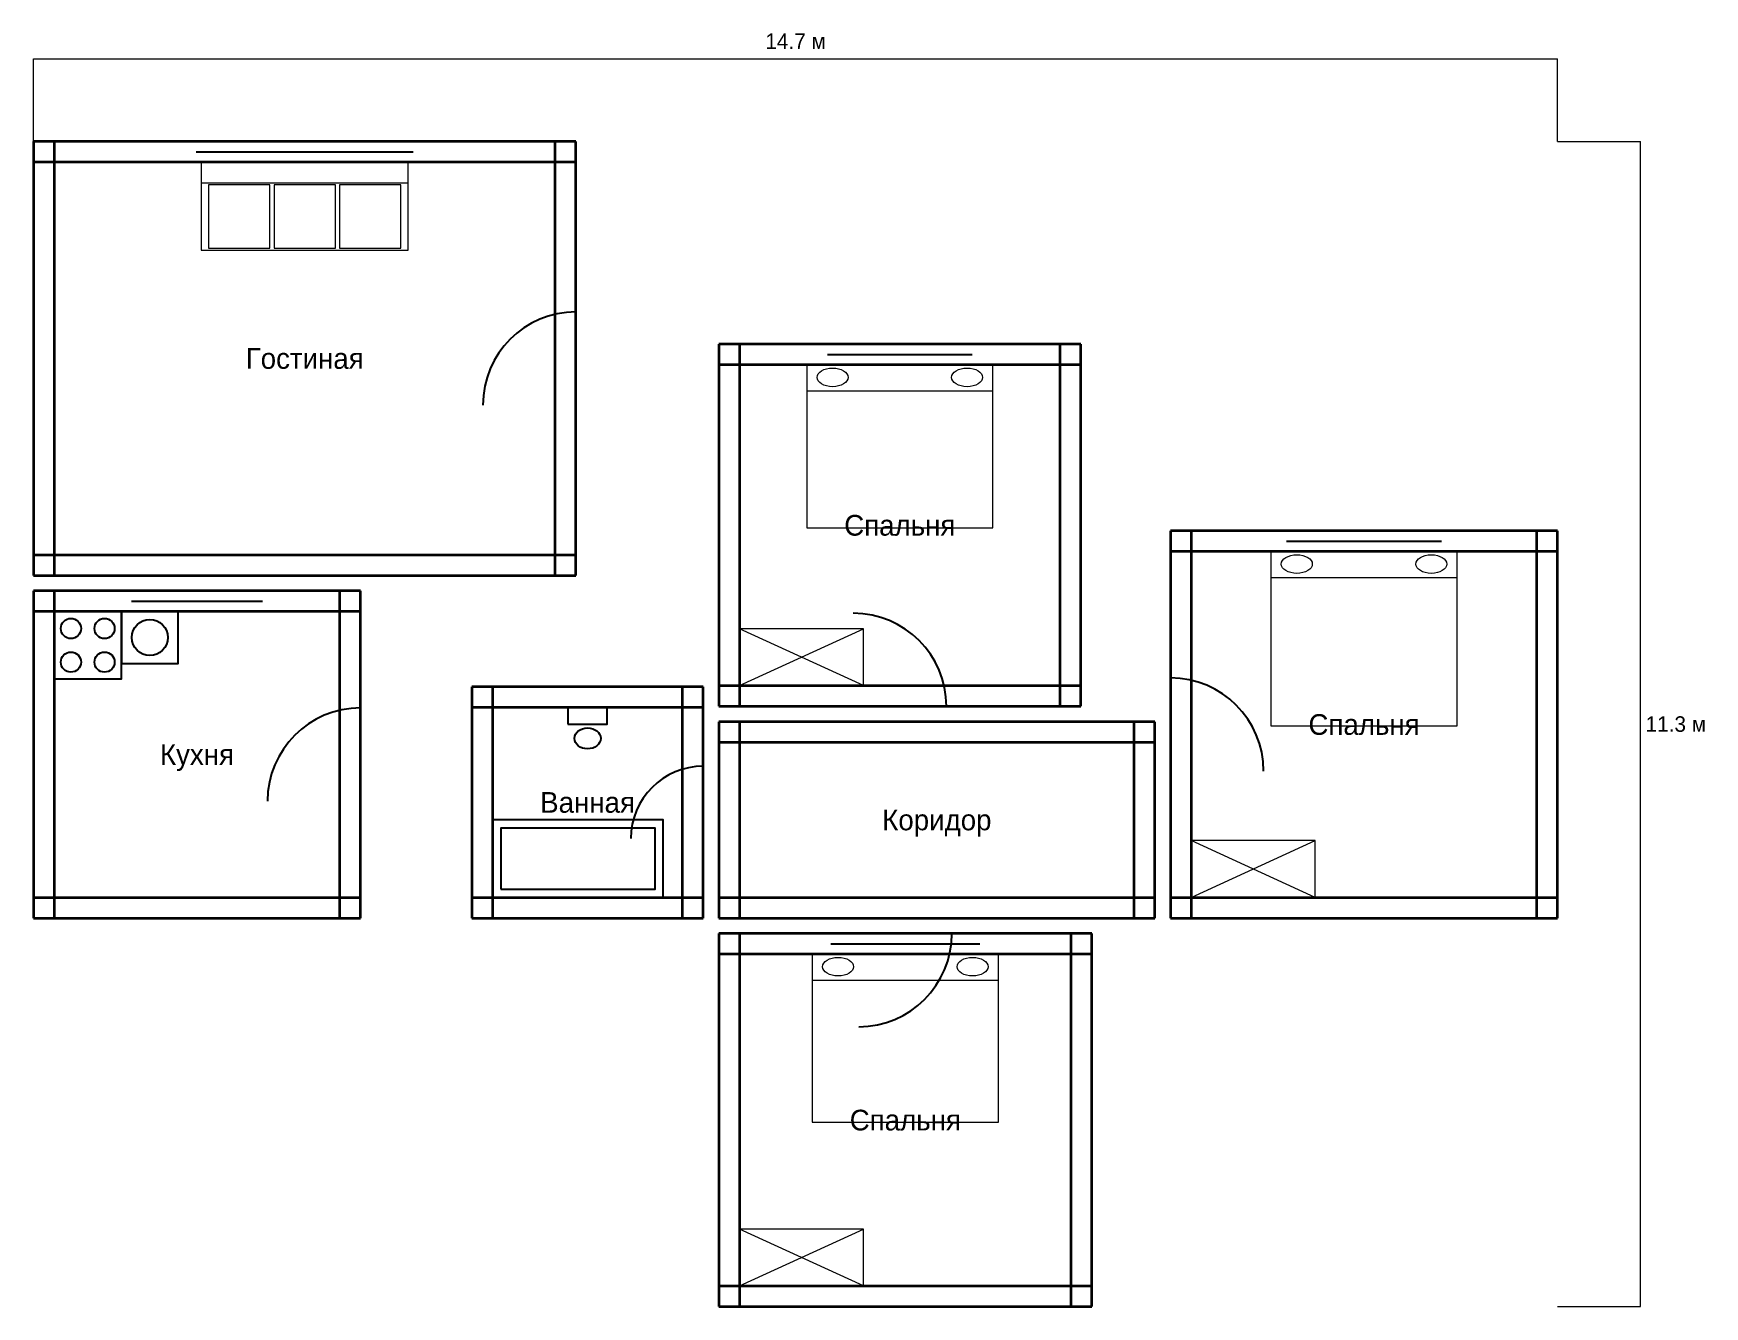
# Model space of a CAD drawing. Header units: metres. Extents: x 0 to 1615, y 0 to 1231.
import ezdxf
from ezdxf.enums import TextEntityAlignment as Align

# ---------------------------------------------------------------- set-up
doc = ezdxf.new("R2010")
doc.units = ezdxf.units.M
for name, color, linetype, lineweight in [('Двери', 7, 'Continuous', 25), ('Мебель', 7, 'Continuous', 18), ('Окна', 7, 'Continuous', 25), ('Размеры', 1, 'Continuous', 13), ('Стены', 7, 'Continuous', 35), ('Текст', 7, 'Continuous', 13)]:
    doc.layers.add(name, color=color, linetype=linetype, lineweight=lineweight)

msp = doc.modelspace()

# ---------------------------------------------------------------- linework, layer by layer
at = {"layer": 'Двери'}
for p, q in [((524.4, 871.55), (524.4, 961.55)), ((1099, 517.7), (1099, 607.7)), ((316.2, 488.7), (316.2, 578.7)), ((792.4, 580.3), (882.4, 580.3)), ((647.4, 452.4), (647.4, 522.4)), ((797.7, 360.6), (887.7, 360.6))]:
    msp.add_line(p, q, dxfattribs=at)
for centre, radius, start, end in [((524.4, 871.55), 90, 90, 180), ((792.4, 580.3), 90, 0, 90), ((1099, 517.7), 90, 0, 90), ((316.2, 488.7), 90, 90, 180), ((647.4, 452.4), 70, 90, 180), ((797.7, 360.6), 90, 270, 360)]:
    msp.add_arc(centre, radius, start, end, dxfattribs=at)
at = {"layer": 'Мебель'}
for p, q in [((162.2, 1086.3), (362.2, 1086.3)), ((747.4, 885.3), (927.4, 885.3)), ((1196.1, 704.8), (1376.1, 704.8)), ((682.4, 600.3), (802.4, 655.3)), ((802.4, 600.3), (682.4, 655.3)), ((1119, 395.6), (1239, 450.6)), ((1239, 395.6), (1119, 450.6)), ((752.7, 315.6), (932.7, 315.6)), ((682.4, 20), (802.4, 75)), ((802.4, 20), (682.4, 75))]:
    msp.add_line(p, q, dxfattribs=at)
for points in [[(162.2, 1021.3), (362.2, 1021.3), (362.2, 1106.3), (162.2, 1106.3), (162.2, 1021.3)], [(169.2, 1023.3), (228.53, 1023.3), (228.53, 1084.3), (169.2, 1084.3), (169.2, 1023.3)], [(232.53, 1023.3), (291.87, 1023.3), (291.87, 1084.3), (232.53, 1084.3), (232.53, 1023.3)], [(295.87, 1023.3), (355.2, 1023.3), (355.2, 1084.3), (295.87, 1084.3), (295.87, 1023.3)], [(747.4, 752.8), (927.4, 752.8), (927.4, 910.3), (747.4, 910.3), (747.4, 752.8)], [(1196.1, 561.41), (1376.1, 561.41), (1376.1, 729.8), (1196.1, 729.8), (1196.1, 561.41)], [(682.4, 600.3), (802.4, 600.3), (802.4, 655.3), (682.4, 655.3), (682.4, 600.3)], [(1119, 395.6), (1239, 395.6), (1239, 450.6), (1119, 450.6), (1119, 395.6)], [(752.7, 178.33), (932.7, 178.33), (932.7, 340.6), (752.7, 340.6), (752.7, 178.33)], [(682.4, 20), (802.4, 20), (802.4, 75), (682.4, 75), (682.4, 20)]]:
    msp.add_lwpolyline(points, dxfattribs=at)
for centre in [(772.4, 898.3), (902.4, 898.3), (1221.1, 717.8), (1351.1, 717.8), (777.7, 328.6), (907.7, 328.6)]:
    msp.add_ellipse(centre, major_axis=(15, 0), ratio=0.6, dxfattribs=at)
at = {"layer": 'Окна'}
for p, q in [((157.32, 1126.3), (367.08, 1126.3)), ((157.32, 1116.3), (367.08, 1116.3)), ((157.32, 1106.3), (367.08, 1106.3)), ((767.4, 930.3), (907.4, 930.3)), ((767.4, 920.3), (907.4, 920.3)), ((767.4, 910.3), (907.4, 910.3)), ((1211.26, 749.8), (1360.94, 749.8)), ((1211.26, 739.8), (1360.94, 739.8)), ((1211.26, 729.8), (1360.94, 729.8)), ((94.86, 691.8), (221.34, 691.8)), ((94.86, 681.8), (221.34, 681.8)), ((94.86, 671.8), (221.34, 671.8)), ((770.58, 360.6), (914.82, 360.6)), ((770.58, 350.6), (914.82, 350.6)), ((770.58, 340.6), (914.82, 340.6))]:
    msp.add_line(p, q, dxfattribs=at)
at = {"layer": 'Размеры', "color": 1}
for p, q in [((0, 1206.3), (1473.2, 1206.3)), ((0, 1126.3), (0, 1206.3)), ((1473.2, 1126.3), (1473.2, 1206.3)), ((1473.2, 1126.3), (1553.2, 1126.3)), ((1553.2, 0), (1553.2, 1126.3)), ((1473.2, 0), (1553.2, 0))]:
    msp.add_line(p, q, dxfattribs=at)
at = {"layer": 'Сантехника'}
for points in [[(20, 606.8), (85, 606.8), (85, 671.8), (20, 671.8), (20, 606.8)], [(85, 621.8), (140, 621.8), (140, 671.8), (85, 671.8), (85, 621.8)], [(516.6, 563.1), (554.6, 563.1), (554.6, 579.2), (516.6, 579.2), (516.6, 563.1)], [(443.8, 395.6), (608.8, 395.6), (608.8, 470.6), (443.8, 470.6), (443.8, 395.6)], [(451.8, 403.6), (600.8, 403.6), (600.8, 462.6), (451.8, 462.6), (451.8, 403.6)]]:
    msp.add_lwpolyline(points, dxfattribs=at)
for centre, radius in [((36.25, 655.55), 9.75), ((68.75, 655.55), 9.75), ((112.5, 646.8), 17.5), ((36.25, 623.05), 9.75), ((68.75, 623.05), 9.75)]:
    msp.add_circle(centre, radius, dxfattribs=at)
msp.add_ellipse((535.6, 549.3), major_axis=(12.67, 0), ratio=0.8, dxfattribs=at)
at = {"layer": 'Стены'}
for p, q in [((524.4, 1126.3), (0, 1126.3)), ((0, 1126.3), (0, 706.8)), ((20, 1126.3), (20, 706.8)), ((504.4, 706.8), (504.4, 1126.3)), ((524.4, 706.8), (524.4, 1126.3)), ((524.4, 1106.3), (0, 1106.3)), ((1012.4, 930.3), (662.4, 930.3)), ((662.4, 930.3), (662.4, 580.3)), ((682.4, 930.3), (682.4, 580.3)), ((992.4, 580.3), (992.4, 930.3)), ((1012.4, 580.3), (1012.4, 930.3)), ((1012.4, 910.3), (662.4, 910.3)), ((1473.2, 749.8), (1099, 749.8)), ((1099, 749.8), (1099, 375.6)), ((1119, 749.8), (1119, 375.6)), ((1453.2, 375.6), (1453.2, 749.8)), ((1473.2, 375.6), (1473.2, 749.8)), ((1473.2, 729.8), (1099, 729.8)), ((0, 726.8), (524.4, 726.8)), ((0, 706.8), (524.4, 706.8)), ((316.2, 691.8), (0, 691.8)), ((0, 691.8), (0, 375.6)), ((20, 691.8), (20, 375.6)), ((296.2, 375.6), (296.2, 691.8)), ((316.2, 375.6), (316.2, 691.8)), ((316.2, 671.8), (0, 671.8)), ((647.4, 599.2), (423.8, 599.2)), ((423.8, 599.2), (423.8, 375.6)), ((443.8, 599.2), (443.8, 375.6)), ((627.4, 375.6), (627.4, 599.2)), ((647.4, 375.6), (647.4, 599.2)), ((662.4, 600.3), (1012.4, 600.3)), ((647.4, 579.2), (423.8, 579.2)), ((662.4, 580.3), (1012.4, 580.3)), ((1084, 565.3), (662.4, 565.3)), ((662.4, 565.3), (662.4, 375.6)), ((682.4, 565.3), (682.4, 375.6)), ((1064, 375.6), (1064, 565.3)), ((1084, 375.6), (1084, 565.3)), ((1084, 545.3), (662.4, 545.3)), ((0, 395.6), (316.2, 395.6)), ((423.8, 395.6), (647.4, 395.6)), ((662.4, 395.6), (1084, 395.6)), ((1099, 395.6), (1473.2, 395.6)), ((0, 375.6), (316.2, 375.6)), ((423.8, 375.6), (647.4, 375.6)), ((662.4, 375.6), (1084, 375.6)), ((1099, 375.6), (1473.2, 375.6)), ((1023, 360.6), (662.4, 360.6)), ((662.4, 360.6), (662.4, 0)), ((682.4, 360.6), (682.4, 0)), ((1003, 0), (1003, 360.6)), ((1023, 0), (1023, 360.6)), ((1023, 340.6), (662.4, 340.6)), ((662.4, 20), (1023, 20)), ((662.4, 0), (1023, 0))]:
    msp.add_line(p, q, dxfattribs=at)

# ---------------------------------------------------------------- texts
at = {"layer": 'Размеры', "color": 1}
msp.add_text('14.7 м', height=15, dxfattribs=at).set_placement((736.6, 1211.3), align=Align.BOTTOM_CENTER)
msp.add_text('11.3 м', height=15, dxfattribs=at).set_placement((1558.2, 563.15), align=Align.MIDDLE_LEFT)
at = {"layer": 'Текст'}
for s, p in [('Гостиная', (262.2, 916.55)), ('Спальня', (837.4, 755.3)), ('Спальня', (1286.1, 562.7)), ('Кухня', (158.1, 533.7)), ('Ванная', (535.6, 487.4)), ('Коридор', (873.2, 470.45)), ('Спальня', (842.7, 180.3))]:
    msp.add_text(s, height=20, dxfattribs=at).set_placement(p, align=Align.MIDDLE_CENTER)

doc.saveas('drawing.dxf')
